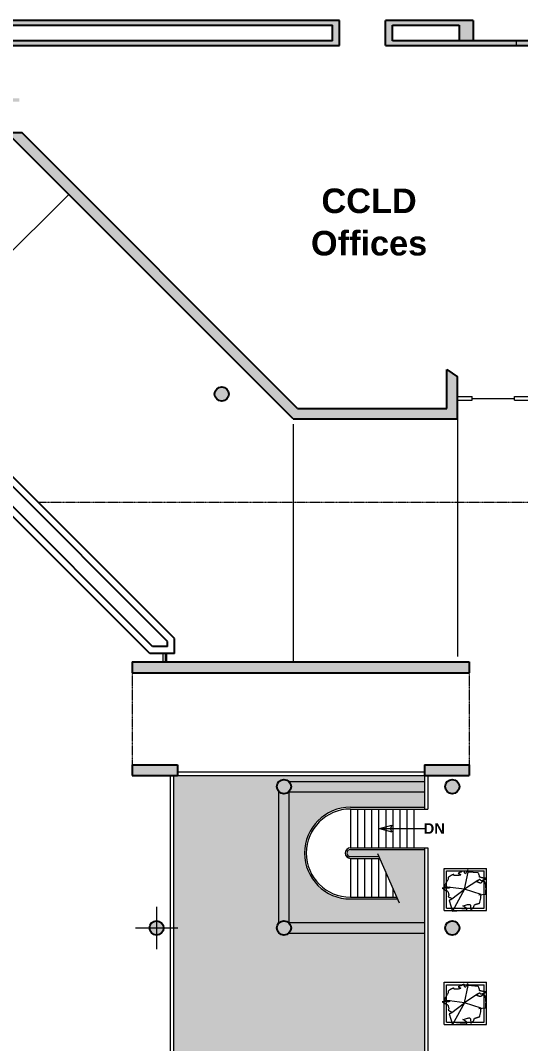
# Model space of a CAD drawing. Header units: inches. Extents: x -68 to 10561, y -2 to 2943.
# Drawn here: x 2923 to 3773, y 1186 to 2927 of the extents above; entities that cross this region are included whole.
import ezdxf
from ezdxf.enums import TextEntityAlignment as Align

# ---------------------------------------------------------------- set-up
doc = ezdxf.new("R2010")
doc.units = ezdxf.units.IN
doc.header["$MEASUREMENT"] = 0
doc.linetypes.add('DASHED', pattern=[0.75, 0.5, -0.25])
doc.linetypes.add('HIDDEN', pattern=[0.375, 0.25, -0.125])
doc.layers.get('0').update_dxf_attribs({"linetype": 'CONTINUOUS', "lineweight": 5})
doc.layers.add('0_MP', color=2, linetype='CONTINUOUS', lineweight=5, plot=False)
for name, color, linetype, lineweight in [('1_A-ANNO-TEXT-URMS', 7, 'CONTINUOUS', 5), ('1_A-CLNG-SUSP', 15, 'DASHED', 5), ('1_A-COLS-HTCH', 8, 'CONTINUOUS', 5), ('1_A-COLS-OTLN', 7, 'CONTINUOUS', 25), ('1_A-DOOR-SWNG', 124, 'CONTINUOUS', 5), ('1_A-FLOR-BEAM', 173, 'HIDDEN', 5), ('1_A-FLOR-HRAL', 35, 'CONTINUOUS', 5), ('1_A-FLOR-LEVL', 8, 'CONTINUOUS', 5), ('1_A-FLOR-OPEN', 253, 'CONTINUOUS', 5), ('1_A-FLOR-STRS', 134, 'CONTINUOUS', 5), ('1_A-FLOR-STRS-SPEC', 134, 'CONTINUOUS', 5), ('1_A-FURN-PLNT', 73, 'CONTINUOUS', 5), ('1_A-GLAZ-FULL', 123, 'CONTINUOUS', 5), ('1_A-WALL-FULL', 7, 'CONTINUOUS', 25), ('1_A-WALL-HTCH', 8, 'HIDDEN', 5)]:
    doc.layers.add(name, color=color, linetype=linetype, lineweight=lineweight)
doc.styles.add('LBL1', font='swisseb.ttf')

# ---------------------------------------------------------------- blocks, each defined once
blk = doc.blocks.new('PLNTR6')
for p, q in [((0, 0), (0, 72)), ((0, 72), (72, 72)), ((72, 0), (72, 72)), ((4, 4), (4, 68)), ((4, 68), (68, 68)), ((68, 4), (68, 68)), ((0, 0), (72, 0)), ((4, 4), (68, 4))]:
    blk.add_line(p, q)
blk = doc.blocks.new('PLNT7')
at = {"linetype": 'Continuous'}
for points in [[(-13.5, 70.1), (-14.2, 69.7), (-15.4, 69.7), (-16.1, 69.4), (-16.9, 69.4), (-17.6, 69), (-18.4, 68.6), (-19.5, 68.6), (-19.9, 68.2), (-20.6, 67.9), (-21.4, 67.5), (-22.1, 67.1), (-22.9, 66.7), (-23.6, 66), (-24.4, 65.6), (-24.7, 65.2), (-25.5, 64.5), (-23.6, 64.1), (-22.1, 63.4), (-20.6, 62.6), (-19.5, 61.9), (-18.4, 61.1), (-17.2, 60.4), (-16.5, 59.2), (-15.7, 58.5), (-17.2, 58.1), (-19.1, 57.7), (-20.6, 57.4), (-22.5, 57), (-24, 56.6), (-25.9, 56.2), (-27.4, 55.9), (-29.2, 55.9), (-31.1, 55.5), (-32.6, 55.5), (-34.5, 55.5), (-36, 55.5), (-37.9, 55.5), (-39.4, 55.5), (-41.2, 55.9), (-42.7, 56.2), (-42.7, 56.6), (-43.1, 57.4), (-43.1, 57.7), (-43.5, 58.5), (-43.9, 59.2), (-43.9, 59.6), (-44.2, 60.4), (-44.2, 60.7), (-45.7, 60), (-46.9, 59.6), (-48.4, 58.9), (-49.9, 58.1), (-51.4, 57.4), (-52.5, 57), (-54, 56.2), (-55.5, 55.5), (-57, 54.7), (-58.5, 53.6), (-59.6, 52.9), (-61.1, 52.1), (-62.2, 51), (-63.7, 50.2), (-64.9, 49.1), (-66, 48), (-66, 45.4), (-66.7, 42.7), (-67.1, 40.5), (-68.2, 37.9), (-69.4, 35.6), (-70.5, 33.4), (-71.6, 31.1), (-73.1, 28.9), (-74.6, 26.6), (-75.7, 24.4), (-77.2, 22.1), (-78.4, 19.9), (-79.5, 17.6), (-80.6, 15.4), (-81.4, 12.7), (-82.1, 10.5), (-58.9, 9.4), (-59.2, 8.6), (-60, 8.2), (-60.4, 7.5), (-61.1, 6.7), (-61.9, 6), (-62.2, 5.6), (-62.6, 4.9), (-62.6, 4.5), (-90.7, 4.5), (-88.5, 3.4), (-86.6, 2.2), (-85.1, 1.1), (-83.6, 0), (-82.1, -0.7), (-81, -1.5), (-79.9, -2.2), (-79.1, -3), (-78, -3.4), (-76.9, -4.1), (-75.7, -4.9), (-74.6, -5.2), (-73.1, -6), (-71.2, -6.7), (-69.7, -7.5), (-67.5, -8.2), (-66.7, -10.9), (-66, -13.5), (-65.6, -16.1), (-64.9, -18.7), (-64.5, -21.7), (-64.5, -24.4), (-64.9, -27), (-66, -29.6), (-65.2, -30), (-64.5, -30.4), (-63.7, -31.1), (-62.6, -31.5), (-61.5, -31.9), (-60.7, -32.6), (-59.6, -33), (-58.5, -33.7), (-57.4, -34.5), (-56.2, -34.9), (-55.1, -35.6), (-54.4, -36.4), (-53.2, -36.7), (-52.5, -37.5), (-51.7, -38.2), (-51.4, -39), (-51.7, -39.4), (-52.5, -39.7), (-53.2, -40.1), (-53.6, -40.5), (-54.4, -41.2), (-55.1, -41.6), (-55.9, -42), (-56.6, -42.4), (-57.4, -42.7), (-58.1, -43.1), (-58.9, -43.1), (-59.6, -43.5), (-60.4, -43.9), (-61.1, -44.2), (-61.9, -44.2), (-62.6, -44.6), (-49.1, -88.1), (-45.4, -87.7), (-41.6, -87.7), (-38.2, -87.3), (-34.5, -87), (-31.1, -86.6), (-27.7, -86.2), (-24.4, -85.9), (-20.6, -85.5), (-17.2, -85.1), (-13.9, -85.1), (-10.5, -84.7), (-6.7, -84.7), (-3.4, -84.4), (0, -84.4), (3.7, -84.7), (7.5, -84.7), (7.5, -84.4), (7.9, -83.6), (8.2, -82.9), (8.6, -82.1), (9, -81.7), (9.4, -81), (9.7, -80.2), (9.7, -79.9), (9, -78.7), (8.2, -77.6), (7.5, -76.9), (7.1, -76.5), (6.7, -75.7), (6, -75.4), (5.6, -75), (4.9, -74.6), (4.1, -73.9), (3.4, -73.5), (2.2, -72.7), (1.1, -72), (-0.4, -71.2), (-2.2, -70.1), (-4.5, -68.6), (-7.1, -67.1), (-1.5, -65.6), (3.4, -64.1), (7.5, -63), (11.2, -61.9), (14.2, -61.5), (16.9, -61.1), (19.1, -61.1), (20.6, -61.9), (22.1, -62.6), (23.2, -64.1), (23.6, -66), (24.4, -68.2), (24.4, -71.2), (24.7, -74.6), (24.7, -78.7), (24.7, -83.6), (27, -81.7), (28.5, -79.9), (30.4, -78.4), (31.5, -77.2), (32.6, -76.1), (33.7, -75.4), (34.5, -74.6), (35.2, -73.9), (35.6, -73.1), (36.4, -72), (36.7, -71.2), (37.1, -69.7), (37.5, -68.6), (38.2, -66.7), (38.6, -64.9), (39.4, -62.2), (40.9, -61.9), (42, -61.9), (43.5, -61.5), (44.6, -61.1), (45.7, -60.7), (47.2, -60.4), (48.4, -60), (49.9, -59.2), (51, -58.9), (52.1, -58.5), (53.6, -58.1), (54.7, -57.7), (55.9, -57.4), (57.4, -57), (58.5, -57), (60, -56.6), (61.9, -52.1), (63.4, -47.2), (64.5, -41.6), (65.2, -36.4), (65.6, -31.1), (66, -27), (66.4, -23.2), (66.4, -21.4), (65.6, -21.7), (64.5, -22.1), (63, -22.1), (61.5, -22.5), (60, -22.5), (58.9, -22.5), (58.1, -22.5), (57.7, -22.5), (85.9, -20.2), (85.9, -16.9), (86.2, -12.7), (86.2, -8.2), (86.2, -3), (86.6, 2.2), (86.2, 7.9), (86.2, 13.1), (85.5, 18), (84.7, 22.5), (83.6, 26.6), (81.7, 29.6), (79.9, 31.5), (76.9, 32.2), (73.9, 31.5), (69.7, 29.2), (65.2, 25.5), (64.1, 25.5), (63.4, 25.5), (62.2, 25.9), (61.1, 26.2), (60.4, 26.2), (59.2, 26.6), (58.1, 27), (57.4, 27.4), (56.2, 27.7), (55.1, 28.1), (54.4, 28.5), (53.6, 28.5), (52.5, 28.9), (51.7, 29.2), (51, 29.2), (50.2, 29.2), (50.2, 29.6), (50.6, 30.4), (51, 31.1), (51.7, 32.2), (52.1, 33.4), (52.5, 34.5), (52.9, 35.2), (52.9, 36.4), (53.6, 36.4), (54.4, 36.7), (55.5, 37.5), (56.6, 38.2), (57.7, 39), (59.2, 39.7), (60.4, 40.5), (61.5, 40.9), (62.2, 39), (63.4, 37.9), (64.9, 37.1), (66.4, 36.4), (68.2, 36.4), (70.1, 36.4), (72, 36.7), (73.9, 37.5), (76.1, 38.2), (78, 39), (80.2, 39.7), (82.1, 40.9), (84, 41.6), (85.5, 42.7), (87, 43.5), (88.5, 44.2), (86.2, 44.2), (84, 44.6), (81.7, 44.6), (79.5, 45), (77.2, 45.4), (75, 45.7), (73.1, 46.5), (70.9, 46.9), (69, 47.2), (67.5, 48), (65.6, 48.4), (64.1, 48.7), (63, 49.1), (61.9, 49.5), (60.7, 49.9), (60, 50.2), (60, 52.9), (59.6, 55.1), (59.2, 57), (58.5, 58.9), (57.7, 60.7), (57, 62.6), (56.2, 64.5), (55.1, 66.7), (14.6, 70.1), (14.6, 71.2), (14.6, 72.4), (14.2, 73.1), (14.2, 74.2), (13.9, 75.4), (13.5, 76.5), (13.5, 77.6), (13.5, 78.4), (12, 76.9), (10.9, 75.4), (9.4, 73.5), (8.2, 71.6), (7.1, 69.7), (6, 67.5), (4.9, 65.6), (3.7, 63.4), (2.2, 64.1), (1.1, 64.9), (0.4, 65.6), (0, 66.4), (0, 67.5), (0, 68.6), (0, 69.7), (0, 71.2), (-2.2, 73.9), (-3, 73.9), (-3.7, 73.9), (-4.5, 73.9), (-4.9, 73.9), (-5.6, 73.9), (-6.4, 73.5), (-7.1, 73.5), (-7.9, 73.5), (-8.6, 73.1), (-9.4, 73.1), (-10.1, 72.7), (-10.5, 72.4), (-11.2, 72), (-12, 71.2), (-12.7, 70.9), (-13.5, 70.1)], [(66.4, -21.4), (0, 0), (14.6, 70.1)], [(52.9, 36.4), (0, 0), (-82.1, 10.5)], [(-51.4, -39), (0, 0), (-49.1, -88.1)]]:
    blk.add_lwpolyline(points, dxfattribs=at)
blk = doc.blocks.new('ARROWSTR')
for p, q in [((0, 78.3), (-5.6, 57.4)), ((0, 78.3), (0, 0)), ((0, 78.3), (5.6, 57.4)), ((-5.6, 57.4), (0, 59.6)), ((5.6, 57.4), (0, 59.6))]:
    blk.add_line(p, q)
blk = doc.blocks.new('MACHPT')
at = {"layer": '0_MP'}
for p, q in [((0, 36), (0, 0)), ((-36, 0), (0, 0)), ((0, 0), (36, 0)), ((0, 0), (0, -36))]:
    blk.add_line(p, q, dxfattribs=at)

msp = doc.modelspace()

# ---------------------------------------------------------------- hatches: boundary and pattern name
at = {"layer": '1_A-COLS-HTCH'}
h = msp.add_hatch(color=256, dxfattribs=at)
edge = h.paths.add_edge_path()
edge.add_arc((3265.2, 2291.2), 12, 0, 360)
h = msp.add_hatch(color=256, dxfattribs=at)
edge = h.paths.add_edge_path()
edge.add_arc((5113.3, 1382.9), 12, 0, 360)
edge = h.paths.add_edge_path()
edge.add_arc((5478.3, 1382.9), 12, 0, 360)
edge = h.paths.add_edge_path()
edge.add_arc((5853.8, 1382.9), 12, 0, 360)
edge = h.paths.add_edge_path()
edge.add_arc((4749.3, 1382.9), 12, 0, 360)
edge = h.paths.add_edge_path()
edge.add_arc((4383.3, 1382.9), 12, 0, 360)
edge = h.paths.add_edge_path()
edge.add_arc((4020.3, 1382.9), 12, 0, 360)
edge = h.paths.add_edge_path()
edge.add_arc((3657.3, 1382.9), 12, 0, 360)
edge = h.paths.add_edge_path()
edge.add_arc((3657.3, 1623.3), 12, 0, 360)
edge = h.paths.add_edge_path()
edge.add_arc((4749.3, 1623.3), 12, 0, 360)
edge = h.paths.add_edge_path()
edge.add_arc((4383.3, 1623.3), 12, 0, 360)
edge = h.paths.add_edge_path()
edge.add_arc((4020.3, 1623.3), 12, 0, 360)
edge = h.paths.add_edge_path()
edge.add_arc((5113.3, 1623.3), 12, 0, 360)
edge = h.paths.add_edge_path()
edge.add_arc((5478.3, 1623.3), 12, 0, 360)
edge = h.paths.add_edge_path()
edge.add_arc((5853.8, 1623.3), 12, 0, 360)
h = msp.add_hatch(color=256, dxfattribs=at)
edge = h.paths.add_edge_path()
edge.add_arc((3154.4, 1382.9), 12, 0, 360)
at = {"layer": '1_A-FLOR-OPEN'}
h = msp.add_hatch(color=256, dxfattribs=at)
edge = h.paths.add_edge_path()
edge.add_line((3609.9, 1588.2), (3484.1, 1588.2))
edge.add_arc((3484.1, 1510.2), 78, 90, 270)
edge.add_line((3484.1, 1432.2), (3564.1, 1432.2))
edge.add_line((3564.1, 1432.2), (3532.8, 1504.2))
edge.add_line((3532.8, 1504.2), (3484.1, 1504.2))
edge.add_arc((3484.1, 1510.2), 6, 90, 270, ccw=False)
edge.add_line((3484.1, 1516.2), (3609.9, 1516.2))
edge.add_line((3609.9, 1516.2), (3609.9, 1124.5))
edge.add_line((3609.9, 1124.5), (3183.9, 1124.5))
edge.add_line((3183.9, 1124.5), (3183.9, 1642.5))
edge.add_line((3183.9, 1642.5), (3609.9, 1642.5))
edge.add_line((3609.9, 1642.5), (3609.9, 1588.2))
at = {"layer": '1_A-WALL-HTCH'}
h = msp.add_hatch(color=256, dxfattribs=at)
h.paths.add_polyline_path([(2920.9, 2794.3), (2920.9, 2788.3), (2847.3, 2788.3), (2709, 2926.7), (3465.8, 2926.7), (3465.8, 2883.8), (2777.4, 2883.8), (2866.8, 2794.3)])
h.paths.add_polyline_path([(2769.4, 2891.8), (2742.5, 2918.7), (3453.8, 2918.7), (3453.8, 2891.8)], flags=16)
h = msp.add_hatch(color=256, dxfattribs=at)
h.paths.add_polyline_path([(4446.5, 2891.8), (4304.2, 2891.8), (4304.2, 2883.8), (4446.5, 2883.8)])
h.paths.add_polyline_path([(4304.2, 2891.8), (4117.5, 2891.8), (4117.5, 2883.8), (4304.2, 2883.8)])
h.paths.add_polyline_path([(4117.5, 2891.8), (3904.7, 2891.8), (3904.7, 2883.8), (4117.5, 2883.8)])
h.paths.add_polyline_path([(3904.7, 2891.8), (3765.8, 2891.8), (3765.8, 2883.8), (3904.7, 2883.8)])
h.paths.add_polyline_path([(3692.7, 2926.7), (3543.8, 2926.7), (3543.8, 2883.8), (3765.8, 2883.8), (3765.8, 2891.8), (3555.8, 2891.8), (3555.8, 2918.7), (3669.2, 2918.7), (3669.2, 2891.8), (3692.7, 2891.8)])
for points in [[(3647.9, 2332.7), (3665.9, 2320.7), (3665.9, 2248.8), (3386.9, 2248.8), (2899.7, 2736), (2925.1, 2736), (3394.3, 2266.8), (3647.9, 2266.8)], [(3685.9, 1835.8), (3171.9, 1835.8), (3113.1, 1835.8), (3113.1, 1816.8), (3685.9, 1816.8)]]:
    msp.add_hatch(color=256, dxfattribs=at).paths.add_polyline_path(points)
h = msp.add_hatch(color=256, dxfattribs=at)
h.paths.add_polyline_path([(3113.1, 1660.5), (3189.9, 1660.5), (3189.9, 1642.5), (3113.1, 1642.5)])
h.paths.add_polyline_path([(3609.9, 1660.5), (3685.9, 1660.5), (3685.9, 1642.5), (3609.9, 1642.5)])
h.paths.add_polyline_path([(3609.9, 1124.5), (3685.9, 1124.5), (3685.9, 1106.5), (3609.9, 1106.5)])
h.paths.add_polyline_path([(3113.9, 1106.5), (3189.9, 1106.5), (3189.9, 1124.5), (3113.9, 1124.5)])
h.paths.add_polyline_path([(3113.9, 950.5), (3685.9, 950.5), (3685.9, 931.5), (3171.9, 931.5), (3113.9, 931.5)])
edge = h.paths.add_edge_path()
edge.add_line((3171.9, 917.5), (3142.9, 917.5))
edge.add_line((3159.9, 905.5), (3147.8, 905.5))

# ---------------------------------------------------------------- linework, layer by layer
at = {"layer": '1_A-CLNG-SUSP'}
for p, q in [((9521.8, 2106.9), (2953.3, 2106.9)), ((3113.1, 1821.8), (3113.1, 1660.5)), ((3685.9, 1821.8), (3685.9, 1660.5))]:
    msp.add_line(p, q, dxfattribs=at)
at = {"layer": '1_A-COLS-OTLN'}
for centre in [(3265.2, 2291.2), (3371.1, 1623.3), (3657.3, 1623.3), (3154.4, 1382.9), (3371.1, 1382.9), (3657.3, 1382.9)]:
    msp.add_circle(centre, 12, dxfattribs=at)
at = {"layer": '1_A-DOOR-SWNG'}
msp.add_line((3691.3, 2283.8), (3763.3, 2283.8), dxfattribs=at)
at = {"layer": '1_A-FLOR-BEAM'}
for p, q in [((3379, 1632.3), (3609.9, 1632.3)), ((3362.1, 1390.8), (3362.1, 1615.3)), ((3379, 1614.3), (3609.9, 1614.3)), ((3380.1, 1390.8), (3380.1, 1615.3)), ((3379, 1391.9), (3609.9, 1391.9)), ((3379, 1373.9), (3609.9, 1373.9))]:
    msp.add_line(p, q, dxfattribs=at)
at = {"layer": '1_A-FLOR-HRAL'}
for p, q in [((3177.9, 1124.5), (3177.9, 1642.5)), ((3183.9, 1124.5), (3183.9, 1642.5)), ((3189.9, 1648.5), (3609.9, 1648.5)), ((3189.9, 1642.5), (3609.9, 1642.5)), ((3609.9, 1642.5), (3609.9, 1585.2)), ((3615.9, 1642.5), (3615.9, 1585.2)), ((3484.1, 1588.2), (3609.9, 1588.2)), ((3484.1, 1585.2), (3615.9, 1585.2)), ((3484.1, 1519.2), (3615.9, 1519.2)), ((3484.1, 1516.2), (3609.9, 1516.2)), ((3609.9, 1519.2), (3609.9, 1124.5)), ((3615.9, 1519.2), (3615.9, 1124.5)), ((3484.1, 1504.2), (3532.8, 1504.2)), ((3484.1, 1501.2), (3534.1, 1501.2)), ((3484.1, 1435.2), (3562.8, 1435.2)), ((3484.1, 1432.2), (3564.1, 1432.2))]:
    msp.add_line(p, q, dxfattribs=at)
for radius in [78, 75, 9, 6]:
    msp.add_arc((3484.1, 1510.2), radius, 90, 270, dxfattribs=at)
at = {"layer": '1_A-FLOR-LEVL'}
for p, q in [((2721.7, 2349.7), (3005.2, 2630.4)), ((3665.9, 2248.8), (3665.9, 1844.8)), ((3386.9, 2239.8), (3386.9, 1835.8))]:
    msp.add_line(p, q, dxfattribs=at)
at = {"layer": '1_A-FLOR-STRS'}
for p, q in [((3484.1, 1585.2), (3484.1, 1519.2)), ((3496.1, 1585.2), (3496.1, 1519.2)), ((3508.1, 1585.2), (3508.1, 1519.2)), ((3520.1, 1585.2), (3520.1, 1519.2)), ((3532.1, 1585.2), (3532.1, 1519.2)), ((3544.1, 1585.2), (3544.1, 1519.2)), ((3556.1, 1585.2), (3556.1, 1519.2)), ((3568.1, 1585.2), (3568.1, 1519.2)), ((3580.1, 1585.2), (3580.1, 1519.2)), ((3592.1, 1585.2), (3592.1, 1519.2)), ((3484.1, 1501.2), (3484.1, 1435.2)), ((3496.1, 1501.2), (3496.1, 1435.2)), ((3508.1, 1501.2), (3508.1, 1435.2)), ((3520.1, 1501.2), (3520.1, 1435.2)), ((3530.4, 1509.8), (3567.1, 1425.4)), ((3532.1, 1501.2), (3532.1, 1435.2)), ((3544.1, 1478.1), (3544.1, 1435.2)), ((3556.1, 1450.5), (3556.1, 1435.2))]:
    msp.add_line(p, q, dxfattribs=at)
at = {"layer": '1_A-GLAZ-FULL'}
for p, q in [((3665.9, 2286.8), (3691.3, 2286.8)), ((3665.9, 2280.8), (3691.3, 2280.8)), ((3691.3, 2280.8), (3691.3, 2286.8)), ((3763.3, 2280.8), (3763.3, 2286.8)), ((3763.3, 2286.8), (3906.8, 2286.8)), ((3763.3, 2280.8), (3906.8, 2280.8)), ((3165.9, 1835.8), (3165.9, 1849.5)), ((3168.9, 1849.5), (3168.9, 1835.8)), ((3171.9, 1835.8), (3171.9, 1849.5))]:
    msp.add_line(p, q, dxfattribs=at)
at = {"layer": '1_A-WALL-FULL'}
for p, q in [((3465.8, 2926.7), (2709, 2926.7)), ((3465.8, 2883.8), (3465.8, 2926.7)), ((3543.8, 2883.8), (3543.8, 2926.7)), ((3692.7, 2926.7), (3543.8, 2926.7)), ((3692.7, 2926.7), (3692.7, 2891.8)), ((2742.5, 2918.7), (3453.8, 2918.7)), ((3453.8, 2891.8), (3453.8, 2918.7)), ((3555.8, 2918.7), (3669.2, 2918.7)), ((3555.8, 2891.8), (3555.8, 2918.7)), ((3453.8, 2891.8), (2769.4, 2891.8)), ((4830, 2891.8), (3555.8, 2891.8)), ((2777.4, 2883.8), (3465.8, 2883.8)), ((3543.8, 2883.8), (4830, 2883.8)), ((3386.9, 2248.8), (2899.7, 2736)), ((2899.7, 2736), (2925.1, 2736)), ((3394.3, 2266.8), (2925.1, 2736)), ((3647.9, 2266.8), (3647.9, 2332.7)), ((3647.9, 2332.7), (3665.9, 2320.7)), ((3665.9, 2248.8), (3665.9, 2320.7)), ((3172.9, 1870.4), (2756.2, 2287)), ((3184.9, 1875.4), (2763.9, 2296.3)), ((3394.3, 2266.8), (3647.9, 2266.8)), ((3142.9, 1849.5), (2744.7, 2247.7)), ((3147.8, 1861.5), (2749.7, 2259.7)), ((3386.9, 2248.8), (3665.9, 2248.8)), ((3172.9, 1861.5), (3172.9, 1870.4)), ((3184.9, 1849.5), (3184.9, 1875.4)), ((3171.9, 1849.5), (3142.9, 1849.5)), ((3172.9, 1861.5), (3147.8, 1861.5)), ((3184.9, 1849.5), (3171.9, 1849.5)), ((3113.1, 1835.8), (3171.9, 1835.8)), ((3113.1, 1835.8), (3113.1, 1816.8)), ((3113.1, 1835.8), (3165.9, 1835.8)), ((3171.9, 1835.8), (3685.9, 1835.8)), ((3183.9, 1835.8), (3685.9, 1835.8)), ((3685.9, 1835.8), (3685.9, 1816.8)), ((3685.9, 1835.8), (3685.9, 1816.8)), ((3113.1, 1816.8), (3685.9, 1816.8)), ((3113.1, 1660.5), (3113.1, 1642.5)), ((3113.1, 1660.5), (3189.9, 1660.5)), ((3189.9, 1660.5), (3189.9, 1642.5)), ((3609.9, 1660.5), (3609.9, 1642.5)), ((3609.9, 1660.5), (3685.9, 1660.5)), ((3685.9, 1660.5), (3685.9, 1642.5)), ((3113.1, 1642.5), (3189.9, 1642.5)), ((3609.9, 1642.5), (3685.9, 1642.5))]:
    msp.add_line(p, q, dxfattribs=at)
msp.add_lwpolyline([(3669.2, 2918.7), (3669.2, 2891.8)], dxfattribs=at)
at = {"layer": '1_A-WALL-HTCH'}
msp.add_line((3765.8, 2891.8), (3765.8, 2883.8), dxfattribs=at)

# ---------------------------------------------------------------- block references
msp.add_blockref('MACHPT', (3154.4, 1382.9))
at = {"layer": '1_A-FLOR-STRS-SPEC', "rotation": 89.99999999994563}
msp.add_blockref('ARROWSTR', (3611.7, 1552.2), dxfattribs=at)
at = {"layer": '1_A-FURN-PLNT', "xscale": 0.42, "yscale": 0.42, "zscale": 0.42}
for p in [(3678.3, 1448.6), (3678.3, 1255.4)]:
    msp.add_blockref('PLNT7', p, dxfattribs=at)
at = {"layer": '1_A-FURN-PLNT'}
for p in [(3643.6, 1412.3), (3643.6, 1218.4)]:
    msp.add_blockref('PLNTR6', p, dxfattribs=at)

# ---------------------------------------------------------------- texts
at = {"layer": '1_A-ANNO-TEXT-URMS', "style": 'LBL1'}
for s, p in [('CCLD', (3515.8, 2599)), ('Offices', (3515.8, 2526.9))]:
    msp.add_text(s, height=41.76, dxfattribs=at).set_placement(p, align=Align.CENTER)
at = {"layer": '1_A-FLOR-STRS-SPEC', "style": 'LBL1'}
msp.add_text('DN', height=18, dxfattribs=at).set_placement((3626.7, 1552.1), align=Align.MIDDLE)

doc.saveas('drawing.dxf')
